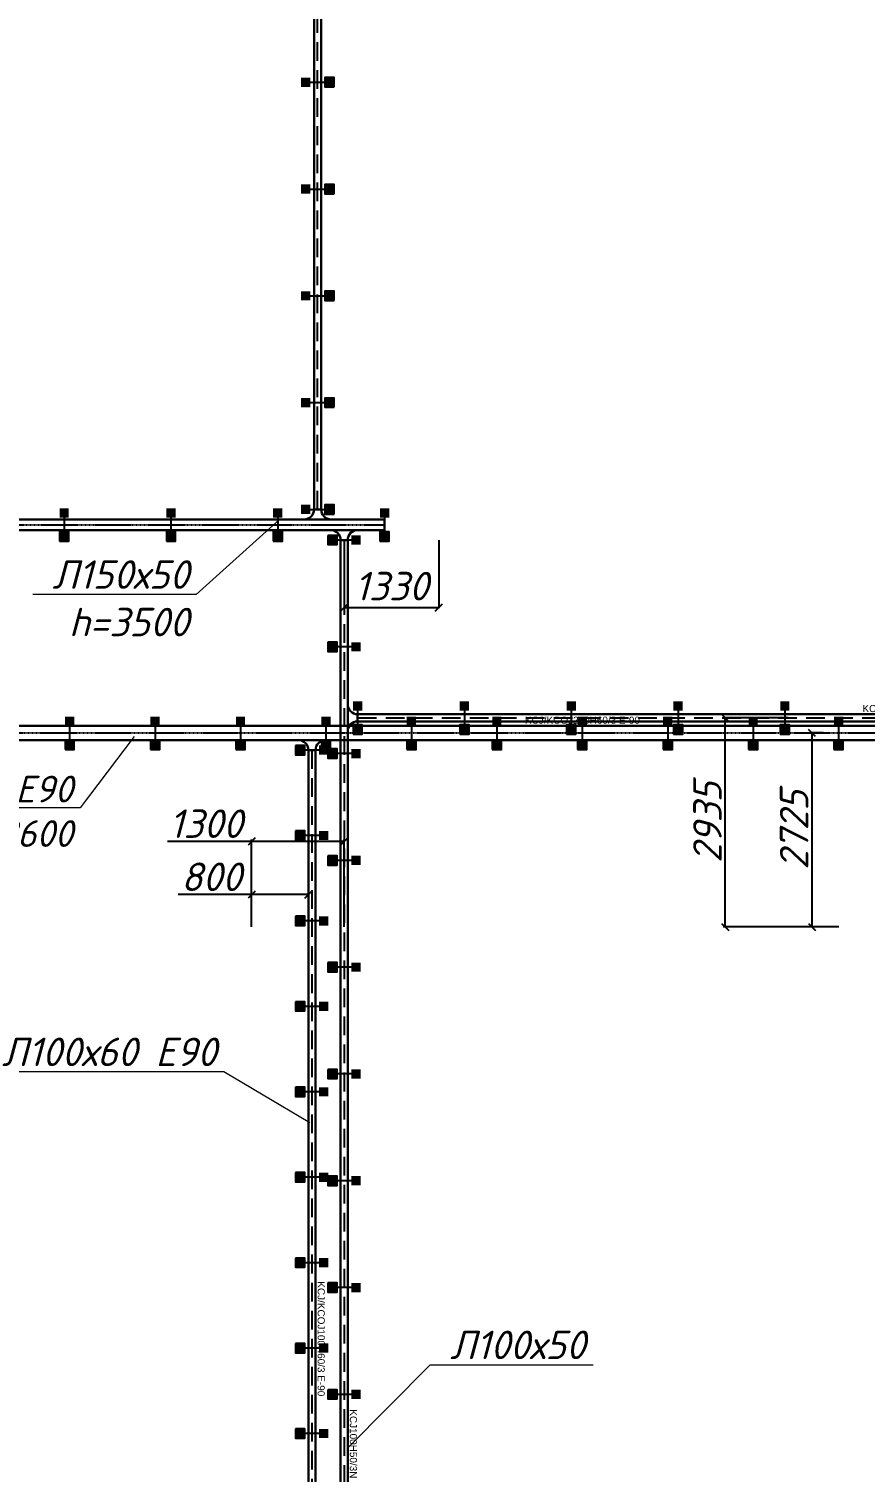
# Model space of a CAD drawing. Extents: x 221643 to 289394, y 86804 to 109436.
# Drawn here: x 245682 to 246856, y 102022 to 104049 of the extents above; entities that cross this region are included whole.
import ezdxf
from ezdxf import colors
from ezdxf.entities.mleader import LeaderData, LeaderLine
from ezdxf.math import Vec2, Vec3

# ---------------------------------------------------------------- set-up
doc = ezdxf.new("R2010")
doc.units = 0
doc.linetypes.add('DASHED2', pattern=[0.375, 0.25, -0.125])
doc.layers.get('Defpoints').update_dxf_attribs({"color": 140})
doc.layers.add('BAKS_opis', color=7, linetype='Continuous')
doc.layers.add("E_Прив'язки", color=24, linetype='Continuous')
for name, color, linetype, lineweight in [('E_Лотки', 5, 'Continuous', 30), ('E_Лотки_аварійні', 1, 'Continuous', 30), ('E_Позначення', 7, 'Continuous', 15)]:
    doc.layers.add(name, color=color, linetype=linetype, lineweight=lineweight)
doc.layers.add('E_Лотки_опори_опуски', color=2, linetype='Continuous', plot=False)
doc.styles.add('GOST 2.304', font='isocpeui.ttf')
doc.styles.add('ROMANS', font='ROMANS')
doc.styles.get("Standard").update_dxf_attribs({"font": 'arial.ttf'})
doc.styles.add('ГОСТ 2.304', font='isocpeui.ttf')
doc.dimstyles.new('1to10', dxfattribs={"dimtxt": 40, "dimasz": 10, "dimexe": 3, "dimexo": 0, "dimgap": 5, "dimtad": 1, "dimdec": 0, "dimlfac": 10, "dimrnd": 5, "dimtxsty": 'GOST 2.304', "dimblk": 'OBLIQUE', "dimcen": 2.5, "dimadec": 0, "dimazin": 0, "dimtfac": 1, "dimtdec": 0, "dimtmove": 0, "dimatfit": 3, "dimfxl": 1, "dimarcsym": 0})
doc.dimstyles.new('ISO-25', dxfattribs={"dimtxt": 2.5, "dimasz": 2.5, "dimexe": 1.25, "dimexo": 0.625, "dimtad": 1, "dimtxsty": 'Standard', "dimcen": 2.5, "dimadec": 0, "dimazin": 0, "dimtfac": 1, "dimtmove": 0, "dimatfit": 3, "dimfxl": 1, "dimarcsym": 0})

# ---------------------------------------------------------------- blocks, each defined once
blk = doc.blocks.new('BAKS_440')
at = {"layer": 'BAKS_opis', "color": 105, "linetype": 'DASHED2'}
blk.add_line((0, 0), (1500, 0), dxfattribs=at)
at = {"layer": 'E_Лотки'}
for points in [[(0, -7.5), (1500, -7.5), (1500, 7.5), (0, 7.5)], [(0, 7.5), (1500, 7.5), (1500, -7.5), (0, -7.5)], [(0, 7.5), (1500, 7.5), (1500, 7.5), (0, 7.5)], [(0, -7.5), (1500, -7.5), (1500, -7.5), (0, -7.5)]]:
    blk.add_3dface(points, dxfattribs=at)
at = {"flags": 1}
for tag, p in [('ID', (0, 7.5)), ('LENGTH', (0, 0)), ('ATT_1', (1500, 0)), ('ATT_2', (1500, 0)), ('ATT_3', (1500, 0)), ('ATT_4', (1500, 0)), ('ATT_5', (1500, 0)), ('AN', (1500, 0)), ('TYP', (1500, 0)), ('NAME', (1500, 0)), ('P1X', (1500, 0)), ('P2X', (1500, 0)), ('P1Y', (1500, 0)), ('P2Y', (1500, 0)), ('LUSTRO', (1500, 0))]:
    blk.add_attdef(tag, p, '', height=2.5, dxfattribs=at)
at = {"layer": 'BAKS_opis'}
blk.add_attdef('SYMBOL', (696, 10.5), '', height=10, dxfattribs=at)
blk = doc.blocks.new('A$C4863500E')
at = {"linetype": 'Continuous'}
for p, q in [((380, 140), (0, 140)), ((240, 0), (140, 0))]:
    blk.add_line(p, q, dxfattribs=at)
for centre, start, end in [((0, 0), 0, 90), ((380, 0), 90, 180)]:
    blk.add_arc(centre, 140, start, end, dxfattribs=at)
blk = doc.blocks.new('TKD___100')
at = {"xscale": 0.1, "yscale": 0.1, "zscale": 0.1}
blk.add_blockref('A$C4863500E', (-19, -14), dxfattribs=at)
at = {"style": 'ROMANS', "flags": 9}
for tag, p in [('SYMBOL', (4.9, 15)), ('ID', (4.9, 14.7)), ('NAME', (4.9, 14.4)), ('TYP', (4.9, 14)), ('LENGTH', (4.9, 13.7)), ('ATT_1', (4.9, 13.4)), ('ATT_2', (4.9, 13)), ('ATT_3', (4.9, 12.7)), ('ATT_4', (4.9, 12.3)), ('ATT_5', (4.9, 11.9)), ('LUSTRO', (4.9, 11.6)), ('P1', (4.9, 11.2)), ('P2', (4.9, 10.9)), ('AN', (4.9, 10.6))]:
    blk.add_attdef(tag, p, '', height=0.3, dxfattribs=at)
blk = doc.blocks.new('BAKS_443')
at = {"layer": 'BAKS_opis', "linetype": 'DASHED2', "ltscale": 105}
blk.add_line((0, 0), (0, 1742.7), dxfattribs=at)
at = {"layer": 'E_Лотки'}
for points in [[(5, 0), (5, 1742.7), (-5, 1742.7), (-5, 0)], [(-5, 0), (-5, 1742.7), (5, 1742.7), (5, 0)], [(-5, 0), (-5, 1742.7), (-5, 1742.7), (-5, 0)], [(5, 0), (5, 1742.7), (5, 1742.7), (5, 0)]]:
    blk.add_3dface(points, dxfattribs=at)
at = {"flags": 1}
for tag, p in [('ATT_2', (0, 1752.2)), ('ATT_3', (0, 1752.2)), ('ATT_1', (0, 1752.2)), ('ATT_4', (0, 1752.2)), ('ATT_5', (0, 1752.2)), ('AN', (0, 1752.2)), ('TYP', (0, 1752.2)), ('P2X', (0, 1752.2)), ('P2Y', (0, 1752.2)), ('NAME', (0, 1752.2)), ('P1X', (0, 1752.2)), ('P1Y', (0, 1752.2)), ('ID', (-5, 0)), ('LENGTH', (0, 0))]:
    blk.add_attdef(tag, p, '', height=2.5, dxfattribs=at)
at = {"layer": 'BAKS_opis'}
blk.add_attdef('SYMBOL', (-8, 822.1), '', height=10, rotation=90, dxfattribs=at)
blk = doc.blocks.new('BAKS_447')
at = {"layer": 'BAKS_opis', "linetype": 'DASHED2', "ltscale": 105}
blk.add_line((0, 0), (0, -2550), dxfattribs=at)
at = {"layer": 'E_Лотки'}
for points in [[(-5, 0), (-5, -2550), (5, -2550), (5, 0)], [(-5, 0), (-5, -2550), (-5, -2550), (-5, 0)], [(5, 0), (5, -2550), (-5, -2550), (-5, 0)], [(5, 0), (5, -2550), (5, -2550), (5, 0)]]:
    blk.add_3dface(points, dxfattribs=at)
at = {"flags": 1}
for tag, p in [('LENGTH', (0, 0)), ('ID', (5, 0)), ('ATT_1', (0, -2550)), ('ATT_2', (0, -2550)), ('ATT_3', (0, -2550)), ('ATT_4', (0, -2550)), ('ATT_5', (0, -2550)), ('AN', (0, -2550)), ('TYP', (0, -2550)), ('NAME', (0, -2550)), ('P1X', (0, -2550)), ('P2X', (0, -2550)), ('P1Y', (0, -2550)), ('P2Y', (0, -2550)), ('LUSTRO', (0, -2550))]:
    blk.add_attdef(tag, p, '', height=2.5, dxfattribs=at)
at = {"layer": 'BAKS_opis'}
blk.add_attdef('SYMBOL', (8, -1221), '', height=10, rotation=270, dxfattribs=at)
blk = doc.blocks.new('BAKS_453')
at = {"layer": 'BAKS_opis', "color": 105, "linetype": 'DASHED2'}
blk.add_line((0, 0), (2668, 0), dxfattribs=at)
at = {"layer": 'E_Лотки_аварійні'}
for points in [[(0, -10), (2668, -10), (2668, 10), (0, 10)], [(0, 10), (2668, 10), (2668, -10), (0, -10)], [(0, 10), (2668, 10), (2668, 10), (0, 10)], [(0, -10), (2668, -10), (2668, -10), (0, -10)]]:
    blk.add_3dface(points, dxfattribs=at)
at = {"flags": 1}
for tag, p in [('ID', (-14.5, 10)), ('LENGTH', (-14.5, 0)), ('ATT_1', (2682.5, 0)), ('ATT_2', (2682.5, 0)), ('ATT_3', (2682.5, 0)), ('ATT_4', (2682.5, 0)), ('ATT_5', (2682.5, 0)), ('AN', (2682.5, 0)), ('TYP', (2682.5, 0)), ('NAME', (2682.5, 0)), ('P1X', (2682.5, 0)), ('P2X', (2682.5, 0)), ('P1Y', (2682.5, 0)), ('P2Y', (2682.5, 0))]:
    blk.add_attdef(tag, p, '', height=2.5, dxfattribs=at)
at = {"layer": 'BAKS_opis'}
blk.add_attdef('SYMBOL', (1239.5, 13), '', height=10, rotation=360, dxfattribs=at)
blk = doc.blocks.new('BAKS_456')
at = {"layer": 'BAKS_opis', "linetype": 'DASHED2', "ltscale": 105}
blk.add_line((0, 0), (0, -1671.9), dxfattribs=at)
at = {"layer": 'E_Лотки_аварійні'}
for points in [[(-5, 0), (-5, -1671.9), (5, -1671.9), (5, 0)], [(-5, 0), (-5, -1671.9), (-5, -1671.9), (-5, 0)], [(5, 0), (5, -1671.9), (-5, -1671.9), (-5, 0)], [(5, 0), (5, -1671.9), (5, -1671.9), (5, 0)]]:
    blk.add_3dface(points, dxfattribs=at)
at = {"flags": 1}
for tag, p in [('LENGTH', (0, 0)), ('ID', (5, 0)), ('ATT_1', (0, -1681.4)), ('ATT_2', (0, -1681.4)), ('ATT_3', (0, -1681.4)), ('ATT_4', (0, -1681.4)), ('ATT_5', (0, -1681.4)), ('AN', (0, -1681.4)), ('TYP', (0, -1681.4)), ('NAME', (0, -1681.4)), ('P1X', (0, -1681.4)), ('P2X', (0, -1681.4)), ('P1Y', (0, -1681.4)), ('P2Y', (0, -1681.4))]:
    blk.add_attdef(tag, p, '', height=2.5, dxfattribs=at)
at = {"layer": 'BAKS_opis'}
blk.add_attdef('SYMBOL', (8, -746.2), '', height=10, rotation=270, dxfattribs=at)
blk = doc.blocks.new('_None')
blk = doc.blocks.new('_Oblique')
at = {"color": 0, "linetype": 'ByBlock', "lineweight": -2}
blk.add_line((-0.5, -0.5), (0.5, 0.5), dxfattribs=at)
blk = doc.blocks.new('*D417')
at = {"layer": 'Defpoints', "color": 0, "transparency": 16777216}
for p in [(246124.7, 103331.3), (246257.7, 103331.3), (246257.7, 103236.6)]:
    blk.add_point(p, dxfattribs=at)
at = {"layer": "E_Прив'язки", "color": 0, "lineweight": -2, "transparency": 16777216}
for p, q in [((246124.7, 103331.3), (246124.7, 103235.4)), ((246257.7, 103331.3), (246257.7, 103235.4)), ((246124.7, 103236.6), (246257.7, 103236.6))]:
    blk.add_line(p, q, dxfattribs=at)
at = {"layer": "E_Прив'язки", "color": 0, "lineweight": -2, "transparency": 16777216, "xscale": 10, "yscale": 10, "zscale": 10, "rotation": 180}
blk.add_blockref('_Oblique', (246124.7, 103236.6), dxfattribs=at)
at = {"layer": "E_Прив'язки", "color": 0, "lineweight": -2, "transparency": 16777216, "xscale": 10, "yscale": 10, "zscale": 10}
blk.add_blockref('_Oblique', (246257.7, 103236.6), dxfattribs=at)
at = {"layer": "E_Прив'язки", "color": 0, "transparency": 16777216, "insert": (246191.2, 103266.6), "char_height": 40, "attachment_point": 5, "style": 'GOST 2.304', "bg_fill": 3, "box_fill_scale": 1.1, "bg_fill_color": 256, "bg_fill_true_color": 13158600, "bg_fill_transparency": 0}
blk.add_mtext('1330', dxfattribs=at)
blk = doc.blocks.new('BAKS_1717')
at = {"layer": 'BAKS_opis', "linetype": 'DASHED2', "ltscale": 105}
blk.add_line((0, 0), (1526, 0), dxfattribs=at)
at = {"layer": 'E_Лотки'}
for points in [[(0, -5), (1526, -5), (1526, 5), (0, 5)], [(0, 5), (1526, 5), (1526, -5), (0, -5)], [(0, 5), (1526, 5), (1526, 5), (0, 5)], [(0, -5), (1526, -5), (1526, -5), (0, -5)]]:
    blk.add_3dface(points, dxfattribs=at)
at = {"flags": 1}
for tag, p in [('ID', (0, 5)), ('LENGTH', (0, 0)), ('ATT_1', (1526, 0)), ('ATT_2', (1526, 0)), ('ATT_3', (1526, 0)), ('ATT_4', (1526, 0)), ('ATT_5', (1526, 0)), ('AN', (1526, 0)), ('TYP', (1526, 0)), ('NAME', (1526, 0)), ('P1X', (1526, 0)), ('P2X', (1526, 0)), ('P1Y', (1526, 0)), ('P2Y', (1526, 0)), ('LUSTRO', (1526, 0))]:
    blk.add_attdef(tag, p, '', height=2.5, dxfattribs=at)
at = {"layer": 'BAKS_opis'}
blk.add_attdef('SYMBOL', (709, 8), '', height=10, rotation=360, dxfattribs=at)
blk = doc.blocks.new('podpora_200')
for points in [[(-6.5, 10), (0, 10), (6.5, 10), (6.5, 23.1), (-6.5, 23.1)], [(-6.5, -23.1), (6.5, -23.1), (6.5, -10), (-6.5, -10)]]:
    blk.add_hatch(color=256).paths.add_polyline_path(points)
blk.add_line((0, 10), (0, -10))
blk.add_lwpolyline([(-6.5, -23.1), (6.5, -23.1), (6.5, -10), (-6.5, -10)], close=True)
at = {"style": 'ROMANS', "flags": 9}
for tag, p in [('SYMBOL', (3.3, 14.9)), ('TYP', (3.3, 13.9)), ('ATT_1', (3.3, 13.2)), ('ATT_2', (3.3, 12.9)), ('ATT_3', (3.3, 12.5)), ('ATT_4', (3.3, 12.2)), ('ATT_5', (3.3, 11.8)), ('AN', (3.3, 10.8)), ('ELEM', (3.3, 10.5)), ('ID', (3.3, 14.5)), ('NAME', (3.3, 14.2)), ('LENGTH', (3.3, 13.6)), ('P1', (3.3, 11.4)), ('P2', (3.3, 11.1))]:
    blk.add_attdef(tag, p, '', height=0.3, dxfattribs=at)
blk = doc.blocks.new('*D1720')
at = {"layer": 'Defpoints', "color": 0, "transparency": 16777216}
for p in [(245994.7, 102833.3), (245994.7, 102787.9), (246074.4, 102796.9)]:
    blk.add_point(p, dxfattribs=at)
at = {"layer": "E_Прив'язки", "color": 0, "lineweight": -2, "transparency": 16777216}
for p, q in [((245994.7, 102833.3), (245891.5, 102833.3)), ((245994.7, 102787.9), (245994.7, 102836.3)), ((246074.4, 102833.3), (245994.7, 102833.3)), ((246074.4, 102796.9), (246074.4, 102836.3))]:
    blk.add_line(p, q, dxfattribs=at)
at = {"layer": "E_Прив'язки", "color": 0, "lineweight": -2, "transparency": 16777216, "xscale": 10, "yscale": 10, "zscale": 10, "rotation": 180}
blk.add_blockref('_Oblique', (245994.7, 102833.3), dxfattribs=at)
at = {"layer": "E_Прив'язки", "color": 0, "lineweight": -2, "transparency": 16777216, "xscale": 10, "yscale": 10, "zscale": 10}
blk.add_blockref('_Oblique', (246074.4, 102833.3), dxfattribs=at)
at = {"layer": "E_Прив'язки", "color": 0, "transparency": 16777216, "insert": (245938.1, 102858.3), "char_height": 40, "attachment_point": 5, "style": 'GOST 2.304'}
blk.add_mtext('800', dxfattribs=at)
blk = doc.blocks.new('*D1721')
at = {"layer": 'Defpoints', "color": 0, "transparency": 16777216}
for p in [(246124.7, 102907.9), (245994.7, 102787.9), (246124.7, 102787.9)]:
    blk.add_point(p, dxfattribs=at)
at = {"layer": "E_Прив'язки", "color": 0, "lineweight": -2, "transparency": 16777216}
for p, q in [((245994.7, 102907.9), (245876.4, 102907.9)), ((245994.7, 102787.9), (245994.7, 102910.9)), ((246124.7, 102907.9), (245994.7, 102907.9)), ((246124.7, 102787.9), (246124.7, 102910.9))]:
    blk.add_line(p, q, dxfattribs=at)
at = {"layer": "E_Прив'язки", "color": 0, "lineweight": -2, "transparency": 16777216, "xscale": 10, "yscale": 10, "zscale": 10, "rotation": 180}
blk.add_blockref('_Oblique', (245994.7, 102907.9), dxfattribs=at)
at = {"layer": "E_Прив'язки", "color": 0, "lineweight": -2, "transparency": 16777216, "xscale": 10, "yscale": 10, "zscale": 10}
blk.add_blockref('_Oblique', (246124.7, 102907.9), dxfattribs=at)
at = {"layer": "E_Прив'язки", "color": 0, "transparency": 16777216, "insert": (245930.5, 102932.9), "char_height": 40, "attachment_point": 5, "style": 'GOST 2.304'}
blk.add_mtext('1300', dxfattribs=at)
blk = doc.blocks.new('*D1727')
at = {"layer": 'Defpoints', "color": 0, "transparency": 16777216}
for p in [(246781.9, 103060.3), (246797.4, 103060.3), (246804.9, 102787.9)]:
    blk.add_point(p, dxfattribs=at)
at = {"layer": "E_Прив'язки", "color": 0, "lineweight": -2, "transparency": 16777216}
for p, q in [((246797.4, 103060.3), (246778.9, 103060.3)), ((246781.9, 102787.9), (246781.9, 103060.3)), ((246804.9, 102787.9), (246778.9, 102787.9))]:
    blk.add_line(p, q, dxfattribs=at)
at = {"layer": "E_Прив'язки", "color": 0, "lineweight": -2, "transparency": 16777216, "xscale": 10, "yscale": 10, "zscale": 10}
for p, rotation in [((246781.9, 103060.3), 90), ((246781.9, 102787.9), 270)]:
    blk.add_blockref('_Oblique', p, dxfattribs=dict(at, rotation=rotation))
at = {"layer": "E_Прив'язки", "color": 0, "transparency": 16777216, "insert": (246756.6, 102924.1), "char_height": 40, "attachment_point": 5, "rotation": 90, "style": 'GOST 2.304'}
blk.add_mtext('2725', dxfattribs=at)
blk = doc.blocks.new('*D1728')
at = {"layer": 'Defpoints', "color": 0, "transparency": 16777216}
for p in [(246659.9, 103081.6), (246748.1, 103081.6), (246819.7, 102787.9)]:
    blk.add_point(p, dxfattribs=at)
at = {"layer": "E_Прив'язки", "color": 0, "lineweight": -2, "transparency": 16777216}
for p, q in [((246748.1, 103081.6), (246656.9, 103081.6)), ((246659.9, 102787.9), (246659.9, 103081.6)), ((246819.7, 102787.9), (246656.9, 102787.9))]:
    blk.add_line(p, q, dxfattribs=at)
at = {"layer": "E_Прив'язки", "color": 0, "lineweight": -2, "transparency": 16777216, "xscale": 10, "yscale": 10, "zscale": 10}
for p, rotation in [((246659.9, 103081.6), 90), ((246659.9, 102787.9), 270)]:
    blk.add_blockref('_Oblique', p, dxfattribs=dict(at, rotation=rotation))
at = {"layer": "E_Прив'язки", "color": 0, "transparency": 16777216, "insert": (246634.9, 102934.8), "char_height": 40, "attachment_point": 5, "rotation": 90, "style": 'GOST 2.304'}
blk.add_mtext('2935', dxfattribs=at)

msp = doc.modelspace()

# ---------------------------------------------------------------- block references
at = {"layer": 'E_Лотки'}
for name, p, values in [('BAKS_443', (246087.3896, 103374.3242), {'SYMBOL': 'KCJ100H50/3N'}), ('BAKS_440', (244681.4704, 103352.8242), {'SYMBOL': 'KCJ150H50/3N'}), ('BAKS_447', (246124.6584, 103331.3242), {'SYMBOL': 'KCJ100H50/3N'}), ('BAKS_1717', (246143.6584, 103081.6243), {'SYMBOL': 'KCJ100H50/3N'})]:
    msp.add_blockref(name, p, dxfattribs=at).add_auto_attribs(values)
for p, rotation in [((246087.3896, 103360.3242), 180), ((246129.6584, 103081.6243), 90.00000000000001)]:
    msp.add_blockref('TKD___100', p, dxfattribs=dict(at, rotation=rotation))
at = {"layer": 'E_Лотки', "xscale": -1}
msp.add_blockref('TKD___100', (246124.6584, 103345.3242), dxfattribs=at)
at = {"layer": 'E_Лотки_аварійні'}
for name, p, values in [('BAKS_453', (245139.1584, 103060.309), {'SYMBOL': 'KCJ/KCOJ200H60/3 E-90'}), ('BAKS_456', (246079.4403, 103036.309), {'SYMBOL': 'KCJ/KCOJ100H60/3 E-90'})]:
    msp.add_blockref(name, p, dxfattribs=at).add_auto_attribs(values)
msp.add_blockref('TKD___100', (246079.4403, 103050.309), dxfattribs=at)
at = {"layer": 'E_Лотки_опори_опуски'}
for p, rotation in [((246087.3896, 103974.3242), 90), ((246087.3896, 103824.3242), 90), ((246087.3896, 103674.3242), 90), ((246087.3896, 103524.3242), 90), ((246087.3896, 103374.3242), 90), ((246124.6584, 103181.3242), 270), ((246079.4403, 103036.309), 270), ((246124.6584, 103031.3242), 270), ((246079.4403, 102916.309), 270), ((246124.6584, 102881.3242), 270), ((246079.4403, 102796.309), 270), ((246124.6584, 102731.3242), 270), ((246079.4403, 102676.309), 270), ((246124.6584, 102581.3242), 270), ((246079.4403, 102556.309), 270), ((246079.4403, 102436.309), 270), ((246124.6584, 102431.3242), 270), ((246079.4403, 102316.309), 270), ((246124.6584, 102281.3242), 270), ((246079.4403, 102196.309), 270), ((246124.6584, 102131.3242), 270), ((246079.4403, 102076.309), 270)]:
    msp.add_blockref('podpora_200', p, dxfattribs=dict(at, rotation=rotation))
for p in [(245731.4704, 103352.8242), (245881.4704, 103352.8242), (246031.4704, 103352.8242), (246143.6584, 103081.6243), (246293.6584, 103081.6243), (246443.6584, 103081.6243), (246593.6584, 103081.6243), (246743.6584, 103081.6243), (245739.1584, 103060.309), (245859.1584, 103060.309), (245979.1584, 103060.309), (246099.1584, 103060.309), (246219.1584, 103060.309), (246339.1584, 103060.309), (246459.1584, 103060.309), (246579.1584, 103060.309), (246699.1584, 103060.309), (246819.1584, 103060.309)]:
    msp.add_blockref('podpora_200', p, dxfattribs=at)

# ---------------------------------------------------------------- dimensions: what is measured, and where the dimension line sits
at = {"layer": "E_Прив'язки"}
for base, p1, p2, picture, middle in [((246659.8975, 103081.6243), (246819.6584, 102787.909), (246748.1267, 103081.6243), '*D1728', (246634.8975, 102934.7667)), ((246781.8612, 103060.309), (246804.9132, 102787.909), (246797.4313, 103060.309), '*D1727', (246756.6036, 102924.109))]:
    dim = msp.add_linear_dim(base=base, p1=p1, p2=p2, angle=90, dimstyle='1to10', dxfattribs=at)
    dim.commit()
    dim.dimension.update_dxf_attribs({"geometry": picture, "text_midpoint": middle})
dim = msp.add_linear_dim(base=(246124.6584, 102907.9448), p1=(245994.6584, 102787.909), p2=(246124.6584, 102787.909), dimstyle='1to10', dxfattribs=at)
dim.commit()
dim.dimension.update_dxf_attribs({"geometry": '*D1721', "text_midpoint": (245930.5221, 102907.9448), "dimtype": 160})
dim = msp.add_linear_dim(base=(245994.6584, 102833.3279), p1=(246074.4403, 102796.9267), p2=(245994.6584, 102787.909), dimstyle='1to10', dxfattribs=at)
dim.commit()
dim.dimension.update_dxf_attribs({"geometry": '*D1720', "text_midpoint": (245938.0675, 102858.3279)})

# ---------------------------------------------------------------- next in the draw order: dimensions: what is measured, and where the dimension line sits
dim = msp.add_linear_dim(base=(246257.6584, 103236.6393), p1=(246124.6584, 103331.3242), p2=(246257.6584, 103331.3242), dimstyle='ISO-25', override={"dimtxt": 40, "dimasz": 10, "dimexo": 0, "dimgap": 10, "dimlfac": 10, "dimrnd": 5, "dimtxsty": 'GOST 2.304', "dimblk1": 'Oblique', "dimblk2": 'Oblique', "dimsah": 1, "dimfxl": 1.25, "dimtfill": 1}, dxfattribs=at)
dim.commit()
dim.dimension.update_dxf_attribs({"geometry": '*D417', "text_midpoint": (246191.1584, 103266.6393)})

# ---------------------------------------------------------------- next in the draw order: leaders
at = {"layer": 'E_Позначення'}
ml = msp.add_multileader_mtext('Standard', dxfattribs=at)
ml.set_content('Л150х50\\Ph=3500', color=256, style='ГОСТ 2.304')
ml.set_leader_properties(color=256, linetype='ByLayer', lineweight=-1)
ml.set_arrow_properties(name='NONE')
ml.build(insert=Vec2(0, 0))
ml.multileader.update_dxf_attribs({"has_dogleg": 0, "text_left_attachment_type": 6, "text_right_attachment_type": 6, "dogleg_length": 0, "arrow_head_size": 0.1})
ctx = ml.context
ctx.base_point, ctx.char_height, ctx.arrow_head_size, ctx.landing_gap_size, ctx.plane_origin = Vec3(245688.5192, 103254.8147), 40, 0.1, 10, Vec3(247645.7238, 102680.9775)
ctx.left_attachment, ctx.right_attachment, ctx.text_align_type = 6, 6, 2
notes = []
notes.append((ctx, [(1, (1, 1, 0), (245916.7617, 103254.8147), (-1, 0), 0, [(0, [(246033.7083, 103360.3242)], 0, [])])]))
ctx.mtext.insert, ctx.mtext.alignment, ctx.mtext.flow_direction = Vec3(245906.7617, 103302.8147), 3, 5
ctx.mtext.has_bg_fill, ctx.mtext.bg_color, ctx.mtext.bg_scale_factor, ctx.mtext.bg_transparency, ctx.mtext.use_window_bg_color = 1, -1027028792, 1.5, 0, 1
ml = msp.add_multileader_mtext('Standard', dxfattribs=at)
ml.set_content('Л200х60 Е90\\Ph=3600', color=256, style='ГОСТ 2.304')
ml.set_leader_properties(color=256, linetype='ByLayer', lineweight=-1)
ml.set_arrow_properties(name='NONE')
ml.build(insert=Vec2(0, 0))
ml.multileader.update_dxf_attribs({"has_dogleg": 0, "text_left_attachment_type": 6, "text_right_attachment_type": 6, "text_top_attachment_type": 10, "dogleg_length": 0, "arrow_head_size": 0.1})
ctx = ml.context
ctx.base_point, ctx.char_height, ctx.arrow_head_size, ctx.landing_gap_size, ctx.plane_origin = Vec3(245420.2585, 102955.3217), 37.5, 0.1, 10, Vec3(245434.228, 103031.243)
ctx.left_attachment, ctx.right_attachment, ctx.text_align_type = 6, 6, 2
notes.append((ctx, [(1, (1, 1, 0), (245753.696, 102955.3217), (-1, 0), 0, [(0, [(245829.7161, 103055.5929)], 0, [])])]))
ctx.mtext.insert, ctx.mtext.alignment, ctx.mtext.flow_direction = Vec3(245743.696, 103000.3217), 3, 5
ctx.mtext.has_bg_fill, ctx.mtext.bg_color, ctx.mtext.bg_scale_factor, ctx.mtext.bg_transparency, ctx.mtext.use_window_bg_color = 1, -1027028792, 1.5, 0, 1
ml = msp.add_multileader_mtext('Standard', dxfattribs=at)
ml.set_content('Л100х60 Е90', color=256, style='ГОСТ 2.304')
ml.set_leader_properties(color=256, linetype='ByLayer', lineweight=-1)
ml.set_arrow_properties(name='NONE')
ml.build(insert=Vec2(0, 0))
ml.multileader.update_dxf_attribs({"has_dogleg": 0, "text_left_attachment_type": 6, "text_right_attachment_type": 6, "dogleg_length": 0, "arrow_head_size": 0.1})
ctx = ml.context
ctx.base_point, ctx.char_height, ctx.arrow_head_size, ctx.landing_gap_size, ctx.plane_origin = Vec3(245609.5793, 102584.3825), 40, 0.1, 10, Vec3(248125.9867, 102087.9528)
ctx.left_attachment, ctx.right_attachment, ctx.text_align_type = 6, 6, 2
notes.append((ctx, [(1, (1, 1, 0), (245955.6096, 102584.3825), (-1, 0), 0, [(0, [(246076.2721, 102512.8692)], 0, [])])]))
ctx.mtext.insert, ctx.mtext.alignment, ctx.mtext.flow_direction = Vec3(245945.6096, 102632.3825), 3, 5
ctx.mtext.has_bg_fill, ctx.mtext.bg_color, ctx.mtext.bg_scale_factor, ctx.mtext.bg_transparency, ctx.mtext.use_window_bg_color = 1, -1027028792, 1.5, 0, 1
ml = msp.add_multileader_mtext('Standard', dxfattribs=at)
ml.set_content('Л100х50', color=256, style='ГОСТ 2.304')
ml.set_leader_properties(color=256, linetype='ByLayer', lineweight=-1)
ml.set_arrow_properties(name='NONE')
ml.build(insert=Vec2(0, 0))
ml.multileader.update_dxf_attribs({"has_dogleg": 0, "text_left_attachment_type": 6, "text_right_attachment_type": 6, "dogleg_length": 0, "arrow_head_size": 0.1})
ctx = ml.context
ctx.base_point, ctx.char_height, ctx.arrow_head_size, ctx.landing_gap_size, ctx.plane_origin = Vec3(246245.3861, 102172.7994), 40, 0.1, 10, Vec3(248179.373, 101631.4078)
ctx.left_attachment, ctx.right_attachment, ctx.text_align_type = 6, 6, 2
notes.append((ctx, [(0, (1, 1, 0), (246245.3861, 102172.7994), (1, 0), 0, [(0, [(246129.6584, 102056.3242)], 0, [])])]))
ctx.mtext.insert, ctx.mtext.alignment, ctx.mtext.flow_direction = Vec3(246463.6285, 102220.7994), 3, 5
ctx.mtext.has_bg_fill, ctx.mtext.bg_color, ctx.mtext.bg_scale_factor, ctx.mtext.bg_transparency, ctx.mtext.use_window_bg_color = 1, -1027028792, 1.5, 0, 1
for ctx, leaders in notes:
    for number, flags, end, landing, length, lines in leaders:
        leader = LeaderData()
        leader.index, (leader.has_last_leader_line, leader.has_dogleg_vector, leader.attachment_direction) = number, flags
        leader.last_leader_point, leader.dogleg_vector, leader.dogleg_length = Vec3(end), Vec3(landing), length
        for number, points, colour, breaks in lines:
            line = LeaderLine()
            line.index, line.vertices, line.color, line.breaks = number, Vec3.list(points), colors.encode_raw_color(colour), breaks
            leader.lines.append(line)
        ctx.leaders.append(leader)

# ---------------------------------------------------------------- next in the draw order: block references
at = {"layer": 'E_Лотки_опори_опуски'}
msp.add_blockref('podpora_200', (246181.4704, 103352.8242), dxfattribs=at)
at = {"layer": 'E_Лотки_опори_опуски', "rotation": 270}
msp.add_blockref('podpora_200', (246124.6584, 103331.3242), dxfattribs=at)

doc.saveas('drawing.dxf')
